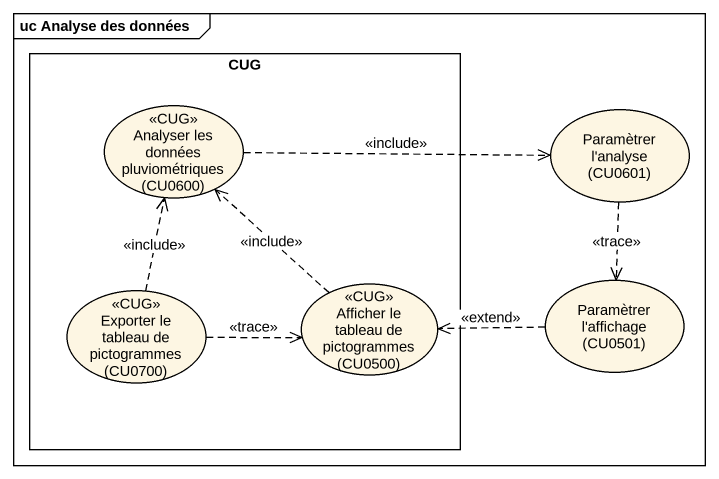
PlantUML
@startuml
mainframe uc Analyse des données
rectangle CUG {
  usecase "Analyser les données pluviométriques (CU0600)" as Analyser_les_données <<CUG>>
  usecase "Exporter le tableau de pictogrammes (CU0700)" as Exporter_le_tableau_de <<CUG>>
  usecase "Afficher le tableau de pictogrammes (CU0500)" as Afficher_le_tableau_de <<CUG>>
}
usecase "Paramètrer l'analyse (CU0601)" as Paramètrer_l_analyse_CU0601
usecase "Paramètrer l'affichage (CU0501)" as Paramètrer_l_affichage
Analyser_les_données .right.> Paramètrer_l_analyse_CU0601 : <<include>>
Paramètrer_l_analyse_CU0601 ..> Paramètrer_l_affichage : <<trace>>
Exporter_le_tableau_de .up.> Analyser_les_données : <<include>>
Exporter_le_tableau_de .right.> Afficher_le_tableau_de : <<trace>>
Afficher_le_tableau_de .up.> Analyser_les_données : <<include>>
Paramètrer_l_affichage .left.> Afficher_le_tableau_de : <<extend>>
@enduml
